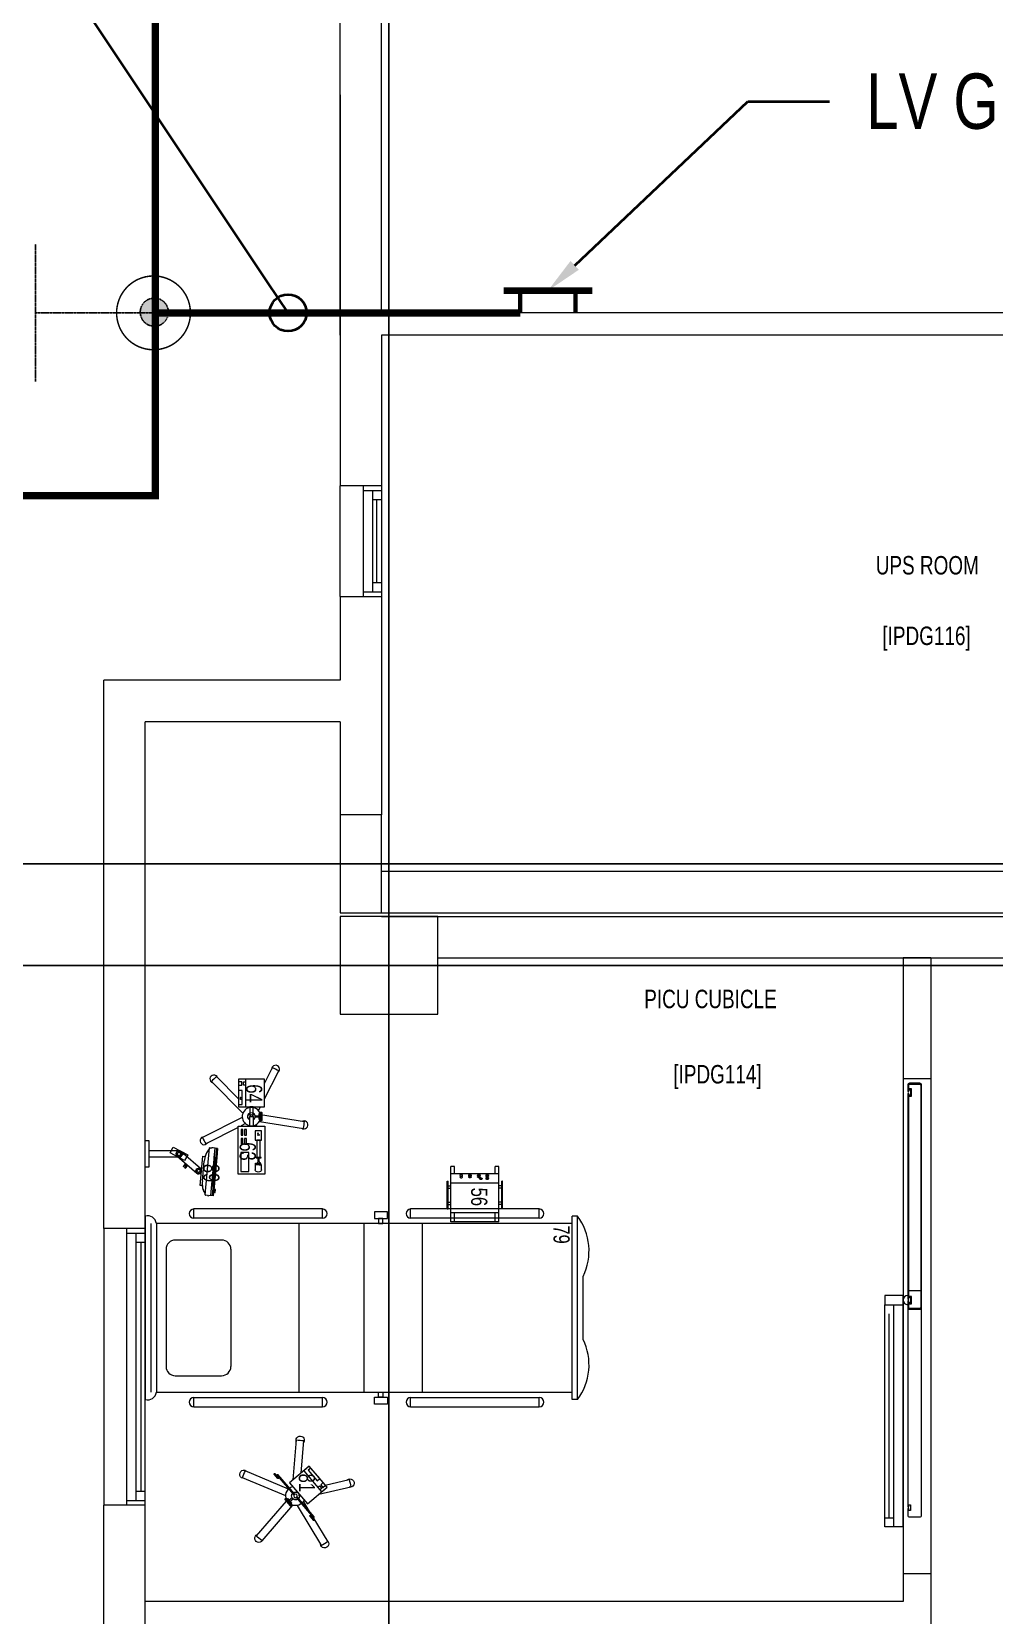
# Model space of a CAD drawing. Header units: metres. Extents: x -18745 to 220762, y -1579758 to -1356048.
# Drawn here: x 98680 to 103894, y -1400610 to -1392028 of the extents above; entities that cross this region are included whole.
import ezdxf
from ezdxf import colors
from ezdxf.entities.mleader import LeaderData, LeaderLine
from ezdxf.math import Vec2, Vec3

# ---------------------------------------------------------------- set-up
doc = ezdxf.new("R2010")
doc.units = ezdxf.units.M
for name, pattern in [('DASHDOTX2', [50.8, 25.4, -12.7, 0, -12.7]), ('DASHED2', [0.375, 0.25, -0.125]), ('PHANTOMX2', [5, 2.5, -0.5, 0.5, -0.5, 0.5, -0.5])]:
    doc.linetypes.add(name, pattern=pattern)
doc.layers.get('0').update_dxf_attribs({"lineweight": 0})
for name, color, linetype in [('0E-PW-GRD', 6, 'Continuous'), ('0E-PW-GRD2', 6, 'Continuous'), ('A-100 - Copy$0$axes', 8, 'Continuous')]:
    doc.layers.add(name, color=color, linetype=linetype)
for name, color, linetype, lineweight in [('A-100 - Copy$0$72_EGR_BASE_TEXT', 8, 'Continuous', 0), ('A-100 - Copy$0$Aluminum', 8, 'Continuous', 0), ('A-100 - Copy$0$Medical Equipment and Furniture', 8, 'Continuous', 0), ('A-100 - Copy$0$Medical Equipment and Furniture1', 8, 'Continuous', 5), ('A-100 - Copy$0$Medical Equipment and Furniture2', 8, 'Continuous', 13), ('A-100 - Copy$0$Proj', 8, 'Continuous', 0), ('A-100 - Copy$0$Structure', 8, 'Continuous', 9), ('A-100 - Copy$0$Walls', 8, 'Continuous', 0), ('A-100 - Copy$0$Wooden Joinery', 8, 'Continuous', 0), ('E-GRND', 94, 'DASHED2', 40)]:
    doc.layers.add(name, color=color, linetype=linetype, lineweight=lineweight)
doc.styles.add('A-100 - Copy$0$list_ghTextstyle', font='romans.shx', dxfattribs={"height": 0.25})
doc.styles.add('A-100 - Copy$0$X3G_ENTITY_257CFD', font='swisscl.ttf', dxfattribs={"height": 200})
doc.styles.add('A-100 - Copy$0$X3G_ENTITY_2587EA', font='swisscl.ttf', dxfattribs={"height": 200})
doc.styles.add('ROMANS', font='romans.shx', dxfattribs={"width": 0.85})

# ---------------------------------------------------------------- blocks, each defined once
blk = doc.blocks.new('*U9')
at = {"layer": '0E-PW-GRD', "ltscale": 0.25}
for points, const_width in [([(-200, 850), (-200, 50)], 60), ([(-200, 700), (0, 700)], 40), ([(-200, 200), (0, 200)], 40)]:
    blk.add_lwpolyline(points, dxfattribs=dict(at, const_width=const_width))
blk = doc.blocks.new('GROUND-ROD1')
at = {"layer": 'E-GRND', "linetype": 'ByBlock', "lineweight": -2}
h = blk.add_hatch(color=256, dxfattribs=at)
edge = h.paths.add_edge_path(flags=0)
edge.add_arc((-6.1, 3.8), 76.2, 0, 180)
edge.add_arc((-6.1, 3.8), 76.2, 180, 360)
for p, q in [((-650.4, -372.5), (-650.4, 372.6)), ((-875.7, -237.2), (-875.7, 237.2)), ((-1096.8, -92.5), (-1096.8, 95)), ((-2, 0), (-650.4, 0))]:
    blk.add_line(p, q, dxfattribs=at)
at = {"layer": 'E-GRND', "const_width": 8}
blk.add_lwpolyline([(111.2, -158.7, -2.025962), (111.2, 158.8, -0.493593), (111.2, -158.7, 0.493593)], format="xyb", dxfattribs=at)
at = {"layer": 'E-GRND', "linetype": 'ByBlock', "lineweight": -2}
for start, end in [(360, 180), (180, 360)]:
    blk.add_arc((-6.1, 3.8), 76.2, start, end, dxfattribs=at)
blk = doc.blocks.new('_Origin')
at = {"color": 0, "linetype": 'ByBlock', "lineweight": -2}
blk.add_line((0, 0), (-1, 0), dxfattribs=at)
blk.add_circle((0, 0), 0.5, dxfattribs=at)
blk = doc.blocks.new('A-100 - Copy$0$IC.1')
at = {"layer": 'A-100 - Copy$0$Medical Equipment and Furniture1'}
for p, q in [((42.4872, -10.88), (41.4928, -10.88)), ((42.4472, -10.91), (41.5328, -10.91)), ((42.4472, -10.91), (41.5328, -10.91)), ((42.4472, -10.91), (41.5328, -10.91)), ((41.5328, -10.94), (41.5328, -13.1914)), ((42.4472, -10.94), (41.5328, -10.94)), ((42.4472, -13.1914), (42.4472, -10.94)), ((41.6224, -11.0423), (41.6224, -11.2937)), ((42.3077, -10.9923), (41.6724, -10.9923)), ((42.3577, -11.2937), (42.3577, -11.0423)), ((41.4542, -11.1429), (41.4542, -11.8396)), ((41.4542, -11.1429), (41.5042, -11.1429)), ((41.5042, -11.1429), (41.5042, -11.8396)), ((42.4759, -11.1429), (42.5259, -11.1429)), ((42.4759, -11.8396), (42.4759, -11.1429)), ((42.5259, -11.8396), (42.5259, -11.1429)), ((42.3077, -11.3437), (41.6724, -11.3437)), ((41.5328, -11.7137), (42.4472, -11.7137)), ((41.4542, -11.8396), (41.5042, -11.8396)), ((42.4759, -11.8396), (42.5259, -11.8396)), ((41.5328, -12.0657), (42.4472, -12.0657)), ((41.4542, -12.3172), (41.4542, -13.0139)), ((41.4542, -12.3172), (41.5042, -12.3172)), ((41.5042, -12.3172), (41.5042, -13.0139)), ((42.4759, -12.3172), (42.5259, -12.3172)), ((42.4759, -13.0139), (42.4759, -12.3172)), ((42.5259, -13.0139), (42.5259, -12.3172)), ((41.5328, -12.3807), (42.4472, -12.3807)), ((41.4542, -13.0139), (41.5042, -13.0139)), ((42.4759, -13.0139), (42.5259, -13.0139)), ((41.4928, -13.1914), (42.4872, -13.1914)), ((41.4928, -13.2214), (41.4928, -13.1914)), ((42.4872, -13.2214), (42.4872, -13.1914)), ((41.4928, -13.2214), (42.4872, -13.2214)), ((41.8192, -13.2514), (42.1609, -13.2514))]:
    blk.add_line(p, q, dxfattribs=at)
for points in [[(41.4689, -12.1927), (41.4689, -12.1212), (41.5064, -12.1212), (41.5064, -12.1927)], [(41.5064, -12.1674), (41.5064, -12.1434), (41.5328, -12.1434), (41.5328, -12.1674)], [(42.4737, -12.1674), (42.4737, -12.1434), (42.4472, -12.1434), (42.4472, -12.1674)], [(42.5112, -12.1927), (42.5112, -12.1212), (42.4737, -12.1212), (42.4737, -12.1927)]]:
    blk.add_lwpolyline(points, close=True, dxfattribs=at)
for centre, radius, start, end in [((41.539, -10.8926), 0.0478, 164.74006, 262.64007), ((42.4411, -10.8926), 0.0478, 277.35993, 15.25994), ((41.6724, -11.0423), 0.05, 90, 180), ((42.3077, -11.0423), 0.05, 0, 90), ((41.4792, -11.1429), 0.025, 0, 180), ((42.5009, -11.1429), 0.025, 0, 180), ((41.6724, -11.2937), 0.05, 180, 270), ((42.3077, -11.2937), 0.05, 270, 0), ((41.4792, -11.8396), 0.025, 180, 0), ((42.5009, -11.8396), 0.025, 180, 0), ((41.4792, -12.3172), 0.025, 0, 180), ((42.5009, -12.3172), 0.025, 0, 180), ((41.4792, -13.0139), 0.025, 180, 0), ((42.5009, -13.0139), 0.025, 180, 0), ((41.6806, -12.9691), 0.3145, 233.34878, 296.14643), ((42.2995, -12.9691), 0.3145, 243.85357, 306.65122)]:
    blk.add_arc(centre, radius, start, end, dxfattribs=at)
blk = doc.blocks.new('A-100 - Copy$0$IC.4')
at = {"layer": 'A-100 - Copy$0$Medical Equipment and Furniture1'}
for p, q in [((31.2175, -28.0475), (31.214, -28.0706)), ((31.2152, -28.0625), (31.4716, -28.0865)), ((31.2152, -28.0625), (31.2652, -28.0672)), ((31.2167, -28.0528), (31.4722, -28.0766)), ((31.2175, -28.0475), (31.266, -28.052)), ((31.2653, -28.0595), (31.266, -28.0521)), ((31.2653, -28.0595), (31.266, -28.0521)), ((31.2653, -28.0595), (31.4231, -28.0741)), ((31.266, -28.0521), (31.4238, -28.0667)), ((31.2125, -28.0897), (31.2131, -28.0787)), ((31.2125, -28.0897), (31.2131, -28.0787)), ((31.4683, -28.1146), (31.2135, -28.0909)), ((31.2174, -28.0912), (31.2135, -28.0909)), ((31.3256, -28.1392), (31.2451, -28.2325)), ((31.2591, -28.1266), (31.2601, -28.1153)), ((31.2591, -28.1266), (31.2601, -28.1154)), ((31.4169, -28.1412), (31.2591, -28.1266)), ((31.4169, -28.1412), (31.2591, -28.1266)), ((31.3924, -28.1291), (31.2853, -28.1192)), ((31.4179, -28.13), (31.4169, -28.1412)), ((31.4179, -28.13), (31.4169, -28.1412)), ((31.4238, -28.0667), (31.4231, -28.0741)), ((31.4238, -28.0667), (31.4233, -28.0721)), ((31.4238, -28.0667), (31.4724, -28.0712)), ((31.4683, -28.1146), (31.4643, -28.1143)), ((31.4709, -28.1027), (31.4695, -28.1137)), ((31.4709, -28.1027), (31.4695, -28.1137)), ((31.4724, -28.0712), (31.4715, -28.0946)), ((31.2095, -28.2871), (31.2519, -28.209)), ((31.2451, -28.2325), (31.2297, -28.2503)), ((31.2826, -28.2257), (31.2401, -28.3037)), ((31.2451, -28.2325), (31.2698, -28.2538)), ((31.2519, -28.209), (31.2826, -28.2257)), ((31.2698, -28.2538), (31.3503, -28.1605)), ((31.2985, -28.2206), (31.3144, -28.2343)), ((31.3049, -28.2217), (31.3107, -28.2149)), ((31.3166, -28.2318), (31.3049, -28.2217)), ((31.3087, -28.2087), (31.3246, -28.2225)), ((31.3224, -28.225), (31.3107, -28.2149)), ((31.3144, -28.2343), (31.3166, -28.2318)), ((31.3246, -28.2225), (31.3224, -28.225)), ((31.2401, -28.3037), (31.2095, -28.2871)), ((31.2297, -28.2503), (31.2297, -28.4193)), ((31.2623, -28.2624), (31.2698, -28.2538)), ((31.2623, -28.4193), (31.2623, -28.2564)), ((31.2623, -28.3628), (31.2623, -28.3284)), ((31.2297, -28.4193), (31.2623, -28.4193))]:
    blk.add_line(p, q, dxfattribs=at)
for points in [[(31.4384, -28.0681), (31.4536, -28.0695), (31.4545, -28.0605), (31.4392, -28.0591)], [(31.3181, -28.4193), (31.3181, -28.4389), (31.174, -28.4389), (31.174, -28.4193)]]:
    blk.add_lwpolyline(points, close=True, dxfattribs=at)
for centre, radius in [((31.338, -28.1499), 0.0146), ((31.338, -28.1499), 0.00861), ((31.246, -28.2564), 0.0146), ((31.246, -28.2564), 0.00861)]:
    blk.add_circle(centre, radius, dxfattribs=at)
for centre, radius, start, end in [((31.2197, -28.0753), 0.00743, 140.48168, 206.73229), ((31.2197, -28.0753), 0.00743, 140.48168, 206.73229), ((31.2136, -28.0897), 0.00112, 176.66877, 264.66879), ((31.2136, -28.0897), 0.00112, 176.66877, 264.66879), ((31.2885, -28.0151), 0.1042, 226.96619, 268.29174), ((31.2885, -28.0151), 0.1042, 226.96612, 254.21293), ((31.338, -28.1499), 0.0163, 319.18704, 139.18704), ((31.4085, -28.0262), 0.1042, 261.09392, 302.33649), ((31.4085, -28.0262), 0.1042, 275.17127, 302.33649), ((31.4684, -28.1135), 0.00113, 264.64594, 352.35028), ((31.4684, -28.1135), 0.00113, 264.64594, 352.35028), ((31.4648, -28.0982), 0.00761, 323.47742, 27.98418), ((31.4648, -28.0982), 0.00761, 323.47742, 27.98418), ((31.246, -28.2564), 0.0163, 180, 0)]:
    blk.add_arc(centre, radius, start, end, dxfattribs=at)
blk = doc.blocks.new('A-100 - Copy$0$Syringe')
at = {"layer": 'A-100 - Copy$0$Medical Equipment and Furniture2'}
for points in [[(42.9739, -11.5277), (42.7139, -11.5277), (42.7139, -11.3827), (42.9739, -11.3827), (42.9739, -11.5277)], [(42.7384, -11.5086), (42.7658, -11.5086), (42.7658, -11.475), (42.7384, -11.475)], [(42.779, -11.4899), (42.779, -11.487), (42.7748, -11.487), (42.7748, -11.5), (42.779, -11.5), (42.779, -11.497)], [(42.8023, -11.4899), (42.779, -11.4899)], [(42.779, -11.497), (42.8023, -11.497)], [(42.8055, -11.4851), (42.8055, -11.48), (42.8023, -11.48), (42.8023, -11.5069), (42.8055, -11.5069), (42.8055, -11.5019)], [(42.8055, -11.5019), (42.8984, -11.5019), (42.8984, -11.4851), (42.8055, -11.4851)], [(42.8055, -11.4899), (42.8055, -11.497)], [(42.8055, -11.497), (42.8055, -11.4899)], [(42.8055, -11.497), (42.8055, -11.4899)]]:
    blk.add_lwpolyline(points, dxfattribs=at)
for points in [[(42.8312, -11.3974), (42.7289, -11.3974), (42.7289, -11.4415), (42.8312, -11.4415)], [(42.9073, -11.3985), (42.8765, -11.3985), (42.8765, -11.4091), (42.9073, -11.4091)], [(42.956, -11.3985), (42.9252, -11.3985), (42.9252, -11.4091), (42.956, -11.4091)], [(42.7748, -11.487), (42.7658, -11.487), (42.7658, -11.4777), (42.7748, -11.4777)], [(42.7748, -11.4967), (42.7658, -11.4967), (42.7658, -11.5059), (42.7748, -11.5059)], [(42.9073, -11.4175), (42.8765, -11.4175), (42.8765, -11.4281), (42.9073, -11.4281)], [(42.9498, -11.475), (42.8984, -11.475), (42.8984, -11.5086), (42.9498, -11.5086)], [(42.956, -11.4175), (42.9252, -11.4175), (42.9252, -11.4281), (42.956, -11.4281)]]:
    blk.add_lwpolyline(points, close=True, dxfattribs=at)
at = {"layer": 'A-100 - Copy$0$Medical Equipment and Furniture2', "extrusion": (0, 0, -1)}
blk.add_ellipse((42.7384, -11.4918), major_axis=(0, 0.0168), ratio=0.733735, start_param=3.141593, end_param=6.283185, dxfattribs=at)
blk = doc.blocks.new('A-100 - Copy$0$Infusion')
at = {"layer": 'A-100 - Copy$0$Medical Equipment and Furniture2'}
for points in [[(43.0793, -11.3852), (43.0793, -11.5252), (43.2293, -11.5252), (43.2293, -11.3852), (43.0793, -11.3852)], [(43.1962, -11.4242), (43.1962, -11.4114), (43.215, -11.4114), (43.215, -11.4242)]]:
    blk.add_lwpolyline(points, dxfattribs=at)
for points in [[(43.0793, -11.3852), (43.0793, -11.4242), (43.2293, -11.4242), (43.2293, -11.3852)], [(43.0927, -11.3852), (43.0927, -11.404), (43.1673, -11.404), (43.1673, -11.3852)], [(43.1962, -11.3852), (43.1962, -11.4027), (43.215, -11.4027), (43.215, -11.3852)]]:
    blk.add_lwpolyline(points, close=True, dxfattribs=at)
blk = doc.blocks.new('A-100 - Copy$0$Infusion Syringe')
at = {"layer": 'A-100 - Copy$0$Medical Equipment and Furniture1'}
for p, q in [((42.9683, -11.3827), (42.8788, -11.2071)), ((43.0225, -11.4053), (42.9127, -11.1899)), ((43.0459, -11.409), (43.2169, -11.238)), ((43.1234, -11.3852), (43.2437, -11.2649)), ((42.9886, -11.4225), (42.9765, -11.3988)), ((43.0006, -11.498), (42.9627, -11.7368)), ((42.9753, -11.4431), (42.9739, -11.4433)), ((42.9838, -11.4812), (42.9765, -11.4824)), ((43.0124, -11.4411), (43.017, -11.4365)), ((43.0234, -11.4354), (43.017, -11.4365)), ((43.0175, -11.473), (43.0233, -11.476)), ((43.0297, -11.4749), (43.0233, -11.476)), ((43.0357, -11.4374), (43.0414, -11.4403)), ((43.0407, -11.4693), (43.0453, -11.4647)), ((43.0444, -11.4461), (43.0414, -11.4403)), ((43.0463, -11.4583), (43.0453, -11.4647)), ((43.0592, -11.4932), (43.0766, -11.502)), ((43.0728, -11.4359), (43.0766, -11.432)), ((43.0791, -11.4595), (43.0793, -11.4596)), ((43.0381, -11.5039), (43.0003, -11.7427)), ((43.1221, -11.5252), (43.2746, -11.6029)), ((43.2058, -11.5252), (43.2919, -11.5691))]:
    blk.add_line(p, q, dxfattribs=at)
for points in [[(43.0266, -11.4455), (43.0266, -11.4649), (42.9739, -11.4649), (42.9739, -11.4455)], [(43.043, -11.4963), (43.043, -11.5009), (43.0102, -11.5009), (43.0102, -11.4963)], [(43.0266, -11.4455), (43.0266, -11.4649), (43.0793, -11.4649), (43.0793, -11.4455)]]:
    blk.add_lwpolyline(points, close=True, dxfattribs=at)
for points in [[(43.0302, -11.4759), (43.0302, -11.4963), (43.0229, -11.4963), (43.0229, -11.4759)], [(43.0046, -11.5009), (43.0485, -11.5009)], [(43.0485, -11.5116), (43.0046, -11.5116)]]:
    blk.add_lwpolyline(points, dxfattribs=at)
for centre, radius, start, end in [((42.8958, -11.1985), 0.0214, 359.73396, 234.26604), ((43.0266, -11.4552), 0.2881, 113.21872, 120.78128), ((43.2303, -11.2515), 0.0214, 287.73396, 162.26604), ((43.0266, -11.4552), 0.2881, 41.21872, 48.78128), ((43.0266, -11.4552), 0.0501, 296.81629, 169.37144), ((43.0266, -11.4552), 0.0501, 190.62856, 243.18371), ((43.0266, -11.4552), 0.021, 6.82759, 152.46157), ((43.0266, -11.4552), 0.021, 207.53843, 353.17241), ((43.0266, -11.4552), 0.00972, 270, 90), ((43.2833, -11.586), 0.0214, 215.73396, 90.26604), ((43.0266, -11.4552), 0.2881, 329.21872, 336.78128), ((42.9815, -11.7398), 0.0214, 143.73396, 18.26604), ((43.0266, -11.4552), 0.2881, 257.21872, 264.78128)]:
    blk.add_arc(centre, radius, start, end, dxfattribs=at)
for centre in [(43.0046, -11.5062), (43.0101, -11.5062), (43.0156, -11.5062), (43.0211, -11.5062), (43.0266, -11.5062), (43.0321, -11.5062), (43.0375, -11.5062), (43.043, -11.5062), (43.0485, -11.5062)]:
    blk.add_ellipse(centre, major_axis=(0, -0.00537), ratio=0.510594, start_param=3.141593, end_param=9.424778, dxfattribs=at)
for name in ['A-100 - Copy$0$Syringe', 'A-100 - Copy$0$Infusion']:
    blk.add_blockref(name, (0, 0), dxfattribs=at)
blk = doc.blocks.new('A-100 - Copy$0$IC.5')
at = {"layer": 'A-100 - Copy$0$Medical Equipment and Furniture2'}
for points in [[(31.601, -27.8325), (31.5106, -27.9394), (31.3961, -27.8425), (31.4865, -27.7356), (31.601, -27.8325)], [(31.4866, -27.7868), (31.4949, -27.777), (31.4805, -27.7649), (31.4723, -27.7746)]]:
    blk.add_lwpolyline(points, dxfattribs=at)
for points in [[(31.601, -27.8325), (31.5758, -27.8623), (31.4613, -27.7654), (31.4865, -27.7356)], [(31.5118, -27.757), (31.5005, -27.7703), (31.4862, -27.7582), (31.4974, -27.7449)], [(31.5908, -27.8238), (31.5786, -27.8382), (31.5217, -27.79), (31.5338, -27.7757)]]:
    blk.add_lwpolyline(points, close=True, dxfattribs=at)
blk = doc.blocks.new('A-100 - Copy$0$IC.5 on Trolley')
at = {"layer": 'A-100 - Copy$0$Medical Equipment and Furniture1'}
for p, q in [((31.4491, -27.7798), (31.4897, -27.6072)), ((31.4983, -27.7455), (31.5287, -27.6163)), ((31.3877, -27.8988), (31.1701, -27.7668)), ((31.3241, -27.8134), (31.1908, -27.7326)), ((31.3331, -27.8257), (31.3102, -27.8063)), ((31.3299, -27.8295), (31.307, -27.8101)), ((31.4309, -27.9028), (31.3236, -27.812)), ((31.4342, -27.899), (31.3268, -27.8081)), ((31.4084, -27.8646), (31.3558, -27.8327)), ((31.4267, -27.8918), (31.4262, -27.8922)), ((31.4381, -27.887), (31.4445, -27.8865)), ((31.4501, -27.8899), (31.4445, -27.8865)), ((31.5637, -27.8766), (31.7403, -27.8619)), ((31.3897, -27.9237), (31.1969, -28.0898)), ((31.4119, -27.9573), (31.223, -28.1201)), ((31.4203, -27.9024), (31.4217, -27.8961)), ((31.4213, -27.9147), (31.4238, -27.9207)), ((31.4224, -27.8955), (31.4217, -27.8961)), ((31.4293, -27.9241), (31.4238, -27.9207)), ((31.4401, -27.9597), (31.5386, -28.1944)), ((31.4414, -27.9269), (31.4479, -27.9264)), ((31.4453, -27.9149), (31.5526, -28.0058)), ((31.4528, -27.9221), (31.4479, -27.9264)), ((31.4485, -27.9111), (31.5558, -28.002)), ((31.4582, -27.8992), (31.4607, -27.9052)), ((31.4592, -27.9115), (31.4607, -27.9052)), ((31.477, -27.9442), (31.5755, -28.1789)), ((31.49, -27.9229), (31.491, -27.9228)), ((31.5272, -27.9198), (31.7436, -27.9018)), ((31.5343, -28.0025), (31.5572, -28.0219)), ((31.5375, -27.9987), (31.5604, -28.0181))]:
    blk.add_line(p, q, dxfattribs=at)
for points in [[(31.42, -27.9642), (31.3865, -27.9358)], [(31.3935, -27.9276), (31.427, -27.956)], [(31.4291, -27.9251), (31.416, -27.9407), (31.4104, -27.936), (31.4235, -27.9204)]]:
    blk.add_lwpolyline(points, dxfattribs=at)
blk.add_lwpolyline([(31.4257, -27.949), (31.4227, -27.9524), (31.3977, -27.9312), (31.4006, -27.9278)], close=True, dxfattribs=at)
blk.add_circle((31.4397, -27.907), 0.00972, dxfattribs=at)
for centre, radius, start, end in [((31.5092, -27.6118), 0.0225, 319.48845, 194.02054), ((31.4397, -27.907), 0.3033, 72.97321, 80.53577), ((31.1804, -27.7497), 0.0225, 31.48845, 266.02054), ((31.4397, -27.907), 0.3033, 144.97321, 152.53577), ((31.3086, -27.8082), 0.0025, 49.75449, 229.75449), ((31.3216, -27.8134), 0.0025, 269.57621, 49.75449), ((31.3252, -27.8101), 0.0025, 49.75449, 229.75449), ((31.3315, -27.8276), 0.0025, 229.75449, 49.75449), ((31.3343, -27.8243), 0.0025, 49.75449, 187.05013), ((31.4397, -27.907), 0.0527, 116.24338, 202.9382), ((31.4397, -27.907), 0.021, 326.58208, 132.9269), ((31.7419, -27.8818), 0.0225, 247.48845, 122.02054), ((31.4397, -27.907), 0.3033, 0.97321, 8.53577), ((31.4397, -27.907), 0.021, 146.58208, 312.9269), ((31.4397, -27.907), 0.0527, 256.57079, 343.2656), ((31.5359, -28.0006), 0.0025, 49.75449, 229.75449), ((31.5387, -27.9973), 0.0025, 272.45885, 49.75449), ((31.5515, -28.008), 0.0025, 49.75449, 189.93277), ((31.5542, -28.0039), 0.0025, 229.75449, 49.75449), ((31.5588, -28.02), 0.0025, 229.75449, 49.75449), ((31.21, -28.1049), 0.0225, 103.48845, 338.02054), ((31.4397, -27.907), 0.3033, 216.97321, 224.53577), ((31.557, -28.1866), 0.0225, 175.48845, 50.02054), ((31.4397, -27.907), 0.3033, 288.97321, 296.53577)]:
    blk.add_arc(centre, radius, start, end, dxfattribs=at)
for centre in [(31.39, -27.9317), (31.3942, -27.9353), (31.3984, -27.9388), (31.4026, -27.9424), (31.4067, -27.9459), (31.4109, -27.9495), (31.4151, -27.953), (31.4193, -27.9566), (31.4235, -27.9601)]:
    blk.add_ellipse(centre, major_axis=(0.00347, 0.0041), ratio=0.510594, dxfattribs=at)
blk.add_blockref('A-100 - Copy$0$IC.5', (0, 0), dxfattribs=at)
blk = doc.blocks.new('A-100 - Copy$0$ME17423-P')
at = {"layer": 'A-100 - Copy$0$Medical Equipment and Furniture1'}
for p, q in [((0.26, 0), (0, 0)), ((0, 0), (0, -0.3)), ((0.02, 0), (0.02, -0.05)), ((0.24, 0), (0.24, -0.05)), ((0.26, 0), (0.26, -0.3)), ((-0.02, -0.07), (-0.02, -0.22)), ((-0.02, -0.07), (-0.015, -0.07)), ((-0.015, -0.07), (-0.015, -0.22)), ((0.26, -0.05), (0, -0.05)), ((0.24, -0.02), (0.02, -0.02)), ((0.275, -0.07), (0.275, -0.22)), ((0.28, -0.07), (0.275, -0.07)), ((0.28, -0.07), (0.28, -0.22)), ((-0.015, -0.095), (0, -0.095)), ((-0.015, -0.1075), (0, -0.1075)), ((0.275, -0.095), (0.26, -0.095)), ((0.275, -0.1075), (0.26, -0.1075)), ((-0.02, -0.22), (-0.015, -0.22)), ((-0.015, -0.1825), (0, -0.1825)), ((-0.015, -0.195), (0, -0.195)), ((0.26, -0.21), (0, -0.21)), ((0.275, -0.1825), (0.26, -0.1825)), ((0.275, -0.195), (0.26, -0.195)), ((0.28, -0.22), (0.275, -0.22)), ((0.26, -0.26), (0, -0.26)), ((0.02, -0.3), (0, -0.3)), ((0.02, -0.26), (0.02, -0.3)), ((0.24, -0.26), (0.24, -0.3)), ((0.26, -0.3), (0.24, -0.3))]:
    blk.add_line(p, q, dxfattribs=at)
for points in [[(0.0623, -0.2435, -0.14448), (0.0618, -0.2451, -0.107176), (0.0603, -0.2466, -0.077753), (0.0582, -0.2475, -0.064938), (0.0555, -0.2479, -0.064938), (0.0528, -0.2475, -0.077753), (0.0508, -0.2466, -0.107176), (0.0492, -0.2451, -0.14448), (0.0488, -0.2435, -0.14448), (0.0492, -0.242, -0.107176), (0.0508, -0.2405, -0.077753), (0.0528, -0.2396, -0.064938), (0.0555, -0.2392, -0.064938), (0.0582, -0.2396, -0.077753), (0.0603, -0.2405, -0.107176), (0.0618, -0.242, -0.14448)], [(0.0623, -0.2529, -0.14448), (0.0618, -0.2544, -0.107176), (0.0603, -0.2559, -0.077753), (0.0582, -0.2568, -0.064938), (0.0555, -0.2572, -0.064938), (0.0528, -0.2568, -0.077753), (0.0508, -0.2559, -0.107176), (0.0492, -0.2544, -0.14448), (0.0488, -0.2529, -0.14448), (0.0492, -0.2513, -0.107176), (0.0508, -0.2498, -0.077753), (0.0528, -0.2489, -0.064938), (0.0555, -0.2485, -0.064938), (0.0582, -0.2489, -0.077753), (0.0603, -0.2498, -0.107176), (0.0618, -0.2513, -0.14448)]]:
    blk.add_lwpolyline(points, format="xyb", close=True, dxfattribs=at)
for centre, radius, start, end in [((0.0991, -0.2435), 0.00284, 147.11529, 180), ((0.0991, -0.2435), 0.00284, 180, 212.88471), ((0.0991, -0.2529), 0.00284, 147.11529, 180), ((0.0991, -0.2529), 0.00284, 180, 212.88471), ((0.101, -0.2447), 0.00507, 122.64571, 147.11529), ((0.101, -0.2423), 0.00507, 212.88471, 237.35429), ((0.101, -0.2541), 0.00507, 122.64571, 147.11529), ((0.101, -0.2517), 0.00507, 212.88471, 237.35429), ((0.1022, -0.2467), 0.00735, 104.86185, 122.64571), ((0.1022, -0.2404), 0.00735, 237.35429, 255.13815), ((0.1022, -0.256), 0.00735, 104.86185, 122.64571), ((0.1022, -0.2497), 0.00735, 237.35429, 255.13815), ((0.103, -0.2497), 0.0105, 90, 104.86185), ((0.103, -0.2374), 0.0105, 255.13815, 270), ((0.103, -0.259), 0.0105, 90, 104.86185), ((0.103, -0.2467), 0.0105, 255.13815, 270), ((0.103, -0.2497), 0.0105, 75.13815, 90), ((0.103, -0.2374), 0.0105, 270, 284.86185), ((0.103, -0.259), 0.0105, 75.13815, 90), ((0.103, -0.2467), 0.0105, 270, 284.86185), ((0.1039, -0.2467), 0.00735, 57.35429, 75.13815), ((0.1039, -0.2404), 0.00735, 284.86185, 302.64571), ((0.1039, -0.256), 0.00735, 57.35429, 75.13815), ((0.1039, -0.2497), 0.00735, 284.86185, 302.64571), ((0.1051, -0.2447), 0.00507, 32.88471, 57.35429), ((0.1051, -0.2423), 0.00507, 302.64571, 327.11529), ((0.1051, -0.2541), 0.00507, 32.88471, 57.35429), ((0.1051, -0.2517), 0.00507, 302.64571, 327.11529), ((0.107, -0.2435), 0.00284, 0, 32.88471), ((0.107, -0.2435), 0.00284, 327.11529, 360), ((0.107, -0.2529), 0.00284, 0, 32.88471), ((0.107, -0.2529), 0.00284, 327.11529, 360), ((0.1475, -0.2435), 0.00284, 147.11529, 180), ((0.1475, -0.2435), 0.00284, 180, 212.88471), ((0.1475, -0.2529), 0.00284, 147.11529, 180), ((0.1475, -0.2529), 0.00284, 180, 212.88471), ((0.1494, -0.2447), 0.00507, 122.64571, 147.11529), ((0.1494, -0.2423), 0.00507, 212.88471, 237.35429), ((0.1494, -0.2541), 0.00507, 122.64571, 147.11529), ((0.1494, -0.2517), 0.00507, 212.88471, 237.35429), ((0.1506, -0.2467), 0.00735, 104.86185, 122.64571), ((0.1506, -0.2404), 0.00735, 237.35429, 255.13815), ((0.1506, -0.256), 0.00735, 104.86185, 122.64571), ((0.1506, -0.2497), 0.00735, 237.35429, 255.13815), ((0.1514, -0.2497), 0.0105, 90, 104.86185), ((0.1514, -0.2374), 0.0105, 255.13815, 270), ((0.1514, -0.259), 0.0105, 90, 104.86185), ((0.1514, -0.2467), 0.0105, 255.13815, 270), ((0.1514, -0.2497), 0.0105, 75.13815, 90), ((0.1514, -0.2374), 0.0105, 270, 284.86185), ((0.1514, -0.259), 0.0105, 75.13815, 90), ((0.1514, -0.2467), 0.0105, 270, 284.86185), ((0.1522, -0.2467), 0.00735, 57.35429, 75.13815), ((0.1522, -0.2404), 0.00735, 284.86185, 302.64571), ((0.1522, -0.256), 0.00735, 57.35429, 75.13815), ((0.1522, -0.2497), 0.00735, 284.86185, 302.64571), ((0.1585, -0.2342), 0.00284, 147.11529, 180), ((0.1585, -0.2342), 0.00284, 180, 212.88471), ((0.1604, -0.2354), 0.00507, 122.64571, 147.11529), ((0.1604, -0.233), 0.00507, 212.88471, 237.35429), ((0.1534, -0.2447), 0.00507, 32.88471, 57.35429), ((0.1534, -0.2423), 0.00507, 302.64571, 327.11529), ((0.1534, -0.2541), 0.00507, 32.88471, 57.35429), ((0.1534, -0.2517), 0.00507, 302.64571, 327.11529), ((0.1616, -0.2373), 0.00735, 104.86185, 122.64571), ((0.1616, -0.2311), 0.00735, 237.35429, 255.13815), ((0.1553, -0.2435), 0.00284, 0, 32.88471), ((0.1553, -0.2435), 0.00284, 327.11529, 360), ((0.1553, -0.2529), 0.00284, 0, 32.88471), ((0.1553, -0.2529), 0.00284, 327.11529, 360), ((0.1624, -0.2404), 0.0105, 90, 104.86185), ((0.1624, -0.228), 0.0105, 255.13815, 270), ((0.1624, -0.2404), 0.0105, 75.13815, 90), ((0.1624, -0.228), 0.0105, 270, 284.86185), ((0.1632, -0.2373), 0.00735, 57.35429, 75.13815), ((0.1632, -0.2311), 0.00735, 284.86185, 302.64571), ((0.1645, -0.2354), 0.00507, 32.88471, 57.35429), ((0.1645, -0.233), 0.00507, 302.64571, 327.11529), ((0.1663, -0.2342), 0.00284, 0, 32.88471), ((0.1663, -0.2342), 0.00284, 327.11529, 0), ((0.1927, -0.2342), 0.00284, 147.11529, 180), ((0.1927, -0.2342), 0.00284, 180, 212.88471), ((0.1927, -0.2435), 0.00284, 147.11529, 180), ((0.1927, -0.2435), 0.00284, 180, 212.88471), ((0.1927, -0.2529), 0.00284, 147.11529, 180), ((0.1927, -0.2529), 0.00284, 180, 212.88471), ((0.1945, -0.2354), 0.00507, 122.64571, 147.11529), ((0.1945, -0.233), 0.00507, 212.88471, 237.35429), ((0.1945, -0.2447), 0.00507, 122.64571, 147.11529), ((0.1945, -0.2423), 0.00507, 212.88471, 237.35429), ((0.1945, -0.2541), 0.00507, 122.64571, 147.11529), ((0.1945, -0.2517), 0.00507, 212.88471, 237.35429), ((0.1958, -0.2373), 0.00735, 104.86185, 122.64571), ((0.1958, -0.2311), 0.00735, 237.35429, 255.13815), ((0.1958, -0.2467), 0.00735, 104.86185, 122.64571), ((0.1958, -0.2404), 0.00735, 237.35429, 255.13815), ((0.1958, -0.256), 0.00735, 104.86185, 122.64571), ((0.1958, -0.2497), 0.00735, 237.35429, 255.13815), ((0.1966, -0.2404), 0.0105, 90, 104.86185), ((0.1966, -0.228), 0.0105, 255.13815, 270), ((0.1966, -0.2497), 0.0105, 90, 104.86185), ((0.1966, -0.2374), 0.0105, 255.13815, 270), ((0.1966, -0.259), 0.0105, 90, 104.86185), ((0.1966, -0.2467), 0.0105, 255.13815, 270), ((0.1966, -0.2404), 0.0105, 75.13815, 90), ((0.1966, -0.228), 0.0105, 270, 284.86185), ((0.1966, -0.2497), 0.0105, 75.13815, 90), ((0.1966, -0.2374), 0.0105, 270, 284.86185), ((0.1966, -0.259), 0.0105, 75.13815, 90), ((0.1966, -0.2467), 0.0105, 270, 284.86185), ((0.1974, -0.2373), 0.00735, 57.35429, 75.13815), ((0.1974, -0.2311), 0.00735, 284.86185, 302.64571), ((0.1974, -0.2467), 0.00735, 57.35429, 75.13815), ((0.1974, -0.2404), 0.00735, 284.86185, 302.64571), ((0.1974, -0.256), 0.00735, 57.35429, 75.13815), ((0.1974, -0.2497), 0.00735, 284.86185, 302.64571), ((0.1986, -0.2354), 0.00507, 32.88471, 57.35429), ((0.1986, -0.233), 0.00507, 302.64571, 327.11529), ((0.1986, -0.2447), 0.00507, 32.88471, 57.35429), ((0.1986, -0.2423), 0.00507, 302.64571, 327.11529), ((0.1986, -0.2541), 0.00507, 32.88471, 57.35429), ((0.1986, -0.2517), 0.00507, 302.64571, 327.11529), ((0.2005, -0.2342), 0.00284, 0, 32.88471), ((0.2005, -0.2342), 0.00284, 327.11529, 360), ((0.2005, -0.2435), 0.00284, 0, 32.88471), ((0.2005, -0.2435), 0.00284, 327.11529, 360), ((0.2005, -0.2529), 0.00284, 0, 32.88471), ((0.2005, -0.2529), 0.00284, 327.11529, 360)]:
    blk.add_arc(centre, radius, start, end, dxfattribs=at)
blk = doc.blocks.new('A-100 - Copy')
at = {"layer": 'A-100 - Copy$0$Aluminum'}
for p, q in [((100475.3, -1394488.7, 1.6), (100475.3, -1395088.7, 1.6)), ((100475.3, -1394513.7, 1.6), (100575.3, -1394513.7, 1.6)), ((100525.3, -1394513.7, 1.6), (100525.3, -1395063.7, 1.6)), ((100525.3, -1394563.7, 1.6), (100575.3, -1394563.7, 1.6)), ((100550.3, -1395013.7, 1.6), (100550.3, -1394563.7, 1.6)), ((100575.3, -1394488.7, 1.6), (100575.3, -1395088.7, 1.6)), ((100475.3, -1395063.7, 1.6), (100575.3, -1395063.7, 1.6)), ((100525.3, -1395013.7, 1.6), (100575.3, -1395013.7, 1.6)), ((99195.3, -1400013.2, 2.4), (99195.3, -1398513.2, 2.4)), ((99295.3, -1400013.2, 2.4), (99295.3, -1398513.2, 2.4)), ((99195.3, -1398538.2, 2.4), (99295.3, -1398538.2, 2.4)), ((99245.3, -1399988.2, 2.4), (99245.3, -1398538.2, 2.4)), ((99245.3, -1398588.2, 2.4), (99295.3, -1398588.2, 2.4)), ((99270.3, -1398588.2, 2.4), (99270.3, -1399938.2, 2.4)), ((103300.3, -1400131.4, -0.9), (103300.3, -1398926.7, -0.9)), ((103350.3, -1400131.4, -0.9), (103350.3, -1398926.7, -0.9)), ((103400.3, -1400131.4, -0.9), (103400.3, -1398926.7, -0.9)), ((103325.3, -1400081.4, -0.9), (103325.3, -1398976.7, -0.9)), ((99245.3, -1399938.2, 2.4), (99295.3, -1399938.2, 2.4)), ((99195.3, -1399988.2, 2.4), (99295.3, -1399988.2, 2.4)), ((103300.3, -1400081.4, -0.9), (103350.3, -1400081.4, -0.9)), ((103400.3, -1400131.4, -0.9), (103300.3, -1400131.4, -0.9))]:
    blk.add_line(p, q, dxfattribs=at)
at = {"layer": 'A-100 - Copy$0$Aluminum', "elevation": -0.9}
for points in [[(103400.3, -1397047.7), (103550.3, -1397047.7), (103550.3, -1400385.2)], [(103550.3, -1397047.7), (103400.3, -1397047.7), (103400.3, -1400385.2)]]:
    blk.add_lwpolyline(points, dxfattribs=at)
blk.add_lwpolyline([(103400.3, -1398926.7), (103400.3, -1398876.7), (103300.3, -1398876.7), (103300.3, -1398926.7)], close=True, dxfattribs=at)
at = {"layer": 'A-100 - Copy$0$axes'}
for p, q in [((100615.3, -1477297.4, 2.4), (100615.3, -1366691.8, 2.4)), ((178940.3, -1396537.7, 0), (95643.4, -1396537.7, 0)), ((178940.3, -1397087.7, 0), (95650.8, -1397087.7, 0))]:
    blk.add_line(p, q, dxfattribs=at)
at = {"layer": 'A-100 - Copy$0$Proj'}
for p, q in [((100350.3, -1392370.7, 1.2), (100350.3, -1393570.7, 1.2)), ((100350.3, -1395088.7, 1.6), (100350.3, -1394488.7, 1.6)), ((99070.3, -1398513.2, 2.4), (99070.3, -1400013.2, 2.4))]:
    blk.add_line(p, q, dxfattribs=at)
at = {"layer": 'A-100 - Copy$0$Structure', "elevation": 0}
for points in [[(100350.3, -1396802.7), (100575.3, -1396802.7), (100575.3, -1396272.7), (100350.3, -1396272.7)], [(100350.3, -1397352.7), (100880.3, -1397352.7), (100880.3, -1396822.7), (100350.3, -1396822.7)]]:
    blk.add_lwpolyline(points, close=True, dxfattribs=at)
at = {"layer": 'A-100 - Copy$0$Walls'}
for p, q in [((100350.3, -1393570.7, 0), (100350.3, -1394488.7, 1.6)), ((100575.3, -1393672.7, 0.2), (100575.3, -1394488.7, 1.6)), ((100575.3, -1394488.7, 1.6), (100350.3, -1394488.7, 1.6)), ((100350.3, -1395088.7, 1.6), (100575.3, -1395088.7, 1.6)), ((100350.3, -1395088.7, 0), (100350.3, -1395542.7, 0)), ((100575.3, -1395088.7, 0), (100575.3, -1396272.7, 0)), ((99070.3, -1398513.2, 2.4), (99070.3, -1395542.7, 2.4)), ((100350.3, -1395542.7, 2.4), (99070.3, -1395542.7, 2.4)), ((99295.3, -1398513.2, 2.4), (99295.3, -1395767.7, 2.4)), ((100350.3, -1395767.7, 2.4), (99295.3, -1395767.7, 2.4)), ((100350.3, -1395767.7, 0), (100350.3, -1396272.7, 0)), ((100575.3, -1396577.7, 0), (107548.3, -1396577.7, -2.4)), ((100575.3, -1396802.7, 0), (107548.3, -1396802.7, -2.4)), ((100575.3, -1396822.7, 0), (107548.3, -1396822.7, -2.4)), ((100880.3, -1397047.7, 0), (107548.3, -1397047.7, -2.4)), ((99295.3, -1398513.2, 2.4), (99070.3, -1398513.2, 2.4)), ((99070.3, -1401603.2, 2.4), (99070.3, -1400013.2, 2.4)), ((99295.3, -1400013.2, 2.4), (99070.3, -1400013.2, 2.4)), ((99295.3, -1401603.2, 2.4), (99295.3, -1400013.2, 2.4)), ((103550.3, -1400385.2, -0.9), (103400.3, -1400385.2, -0.9)), ((103400.3, -1400385.2, -0.9), (103400.3, -1400535.2, -0.8)), ((103550.3, -1400385.2, -0.9), (103550.3, -1400835.2, -0.6)), ((103400.3, -1400535.2, -0.8), (99295.3, -1400535.2, 2.4))]:
    blk.add_line(p, q, dxfattribs=at)
at = {"layer": 'A-100 - Copy$0$Walls', "elevation": 0}
for points in [[(100350.3, -1393672.7), (100350.3, -1393672.7), (100350.3, -1389377.7)], [(107523.3, -1391346.5), (107523.3, -1393551.7), (100575.3, -1393551.7), (100575.3, -1389602.7)], [(107548.3, -1393672.7), (100575.3, -1393672.7)]]:
    blk.add_lwpolyline(points, dxfattribs=at)
at = {"layer": 'A-100 - Copy$0$Wooden Joinery', "elevation": -0.9}
blk.add_lwpolyline([(103400.3, -1397701.7), (103550.3, -1397701.7), (103550.3, -1400131.4)], dxfattribs=at)
for points in [[(103430.3, -1398916.7), (103430.3, -1398906.7), (103425.3, -1398906.7), (103425.3, -1398941.7, 0.414214), (103435.3, -1398951.7), (103490.3, -1398951.7, 0.414214), (103500.3, -1398941.7), (103500.3, -1397736.7, 0.414214), (103490.3, -1397726.7), (103435.3, -1397726.7, 0.414214), (103425.3, -1397736.7), (103425.3, -1397771.7), (103430.3, -1397771.7), (103430.3, -1397761.7), (103440.3, -1397761.7), (103440.3, -1397791.7), (103430.3, -1397791.7), (103430.3, -1397781.7), (103425.3, -1397781.7), (103425.3, -1398896.7), (103430.3, -1398896.7), (103430.3, -1398886.7), (103440.3, -1398886.7), (103440.3, -1398916.7)], [(103430.3, -1398881.7), (103430.3, -1397796.7), (103445.3, -1397796.7), (103445.3, -1397756.7), (103430.3, -1397756.7), (103430.3, -1397736.7, -0.414214), (103435.3, -1397731.7), (103490.3, -1397731.7, -0.414214), (103495.3, -1397736.7), (103495.3, -1398941.7, -0.414214), (103490.3, -1398946.7), (103435.3, -1398946.7, -0.414214), (103430.3, -1398941.7), (103430.3, -1398921.7), (103445.3, -1398921.7), (103445.3, -1398881.7)], [(103430.3, -1400041.7), (103430.3, -1400031.7), (103425.3, -1400031.7), (103425.3, -1400066.7, 0.414214), (103435.3, -1400076.7), (103490.3, -1400076.7, 0.414214), (103500.3, -1400066.7), (103500.3, -1398861.7, 0.414214), (103490.3, -1398851.7), (103435.3, -1398851.7, 0.414214), (103425.3, -1398861.7), (103425.3, -1398896.7), (103430.3, -1398896.7), (103430.3, -1398886.7), (103440.3, -1398886.7), (103440.3, -1398916.7), (103430.3, -1398916.7), (103430.3, -1398906.7), (103425.3, -1398906.7), (103425.3, -1400021.7), (103430.3, -1400021.7), (103430.3, -1400011.7), (103440.3, -1400011.7), (103440.3, -1400041.7)]]:
    blk.add_lwpolyline(points, format="xyb", close=True, dxfattribs=at)
at = {"layer": 'A-100 - Copy$0$Wooden Joinery'}
blk.add_arc((103425.3, -1398901.7, -0.9), 25, 90, 270, dxfattribs=at)
at = {"layer": 'A-100 - Copy$0$Medical Equipment and Furniture'}
for name, p, xscale, yscale, zscale, rotation in [('A-100 - Copy$0$Infusion Syringe', (88415.3, -1440934, 0), 1000.000000000003, 1000.000000000003, 1000.000000000003, 90), ('A-100 - Copy$0$IC.4', (127734.2, -1366863.5, 0), 1000, 1000, 1000, 270), ('A-100 - Copy$0$ME17423-P', (100950.9, -1398478.1, 0), -1000.000000000002, 1000.000000000002, 1000, 180.0002291391862), ('A-100 - Copy$0$IC.1', (88415.3, -1440934, 0), 1000.000000000003, 1000.000000000003, 1000.000000000003, 90), ('A-100 - Copy$0$IC.5 on Trolley', (128016, -1431402.8, 0), -1000, 1000, 1000, 270)]:
    blk.add_blockref(name, p, dxfattribs=dict(at, xscale=xscale, yscale=yscale, zscale=zscale, rotation=rotation))
at = {"layer": 'A-100 - Copy$0$72_EGR_BASE_TEXT', "char_height": 100, "attachment_point": 2, "style": 'A-100 - Copy$0$X3G_ENTITY_2587EA'}
for s, insert in [('UPS ROOM', (103531.2, -1394869.4, 2.4)), ('[IPDG116]', (103527.2, -1395251.8, 2.4)), ('PICU CUBICLE', (102356.8, -1397219.8, 2.4)), ('[IPDG114]', (102394.9, -1397627.8, 2.4))]:
    blk.add_mtext(s, dxfattribs=dict(at, insert=insert))
at = {"layer": 'A-100 - Copy$0$Medical Equipment and Furniture', "style": 'A-100 - Copy$0$list_ghTextstyle'}
for p in [(99809.2, -1397802.4, -2.4), (99903.1, -1397996.2, 0)]:
    blk.add_text('x2', height=9, rotation=270, dxfattribs=at).set_placement(p)
at = {"layer": 'A-100 - Copy$0$Medical Equipment and Furniture', "char_height": 87.47, "attachment_point": 2, "rotation": 270, "style": 'A-100 - Copy$0$X3G_ENTITY_257CFD'}
for s, insert in [('64', (99928.7, -1397782.2, 0)), ('63', (99893.9, -1398096.3, 2.4)), ('89', (99696.8, -1398213.4, 2.4)), ('56', (101147.9, -1398342.4, 0)), ('79', (101593.8, -1398546.6, 0)), ('81', (100214.5, -1399892.1, 2.4))]:
    blk.add_mtext(s, dxfattribs=dict(at, insert=insert))

msp = doc.modelspace()

# ---------------------------------------------------------------- linework, layer by layer
at = {"layer": '0E-PW-GRD', "linetype": 'DASHDOTX2', "ltscale": 10, "const_width": 40, "elevation": 0}
for points in [[(98070.3, -1427702.7), (98070.3, -1394542.7), (99350.3, -1394542.7), (99350.3, -1369472.7), (116278.3, -1369472.7), (116278.3, -1390327.7), (145612.7, -1390327.7), (145625.6, -1394572.7), (167779.4, -1394572.7)], [(101326, -1393551.6), (99350.3, -1393551.6)]]:
    msp.add_lwpolyline(points, dxfattribs=at)

# ---------------------------------------------------------------- block references
at = {"layer": '0E-PW-GRD', "color": 141, "linetype": 'PHANTOMX2'}
msp.add_blockref('GROUND-ROD1', (99350.3, -1393551.6, 0), dxfattribs=at)
at = {"layer": '0E-PW-GRD2', "xscale": 0.6, "yscale": 0.6, "zscale": 0.6, "rotation": 270}
msp.add_blockref('*U9', (101206, -1393551.6, 0), dxfattribs=at)

# ---------------------------------------------------------------- leaders
at = {"layer": 'E-GRND', "linetype": 'ByBlock', "ltscale": 400}
ml = msp.add_multileader_mtext('Standard', dxfattribs=at)
ml.set_content('{\\fArial|b0|i0|c0|p34;\\W0.75;\\C256;95MM² BARE COPPER CONDUCTOR BURIED 500MM UNDER GROUND, LIGHTNING LOOP TO BE USED FOR LV GROUNDING (TYPICAL)}', color=140, style='ROMANS')
ml.set_leader_properties(color=181, lineweight=-1)
ml.set_arrow_properties(name='ORIGIN')
ml.build(insert=Vec2(0, 0))
ml.multileader.update_dxf_attribs({"dogleg_length": 319.7, "arrow_head_size": 200})
ctx = ml.context
ctx.base_point, ctx.char_height, ctx.arrow_head_size, ctx.landing_gap_size, ctx.plane_origin, ctx.plane_x_axis, ctx.plane_y_axis = Vec3(91608.5, -1390291.1, 0), 300, 200, 200, Vec3(90513.7, -1391165.9, 0), Vec3(1, 0.000063), Vec3(-0.000063, 1)
notes = []
notes.append((ctx, [(0, (1, 1, 0), (97899.8, -1390290.8, 0), (-1, -0.000063), 442, [(0, [(100068.6, -1393551.6, 0)], 0, [])])]))
ctx.mtext.insert, ctx.mtext.text_direction, ctx.mtext.rotation, ctx.mtext.width, ctx.mtext.defined_height, ctx.mtext.flow_direction = Vec3(91808.5, -1390097, 0), Vec3(1, 0.000063), 0.000063, 5749.077, 1062.8, 5
ml = msp.add_multileader_mtext('Standard', dxfattribs=at)
ml.set_content('{\\fArial|b0|i0|c0|p34;\\W0.75;\\C256;LV GROUND BUSBAR}', color=140, style='ROMANS')
ml.set_leader_properties(color=181, lineweight=-1)
ml.build(insert=Vec2(0, 0))
ml.multileader.update_dxf_attribs({"dogleg_length": 319.7, "arrow_head_size": 200})
ctx = ml.context
ctx.base_point, ctx.char_height, ctx.arrow_head_size, ctx.landing_gap_size, ctx.plane_origin, ctx.plane_x_axis, ctx.plane_y_axis = Vec3(103001, -1392406.8, -4.7), 300, 200, 200, Vec3(98641.1, -1386091.5, -4.7), Vec3(1, 0.000063), Vec3(-0.000063, 1)
notes.append((ctx, [(1, (1, 1, 0), (102559, -1392406.9, -4.7), (1, 0.000063), 442, [(0, [(101476, -1393431.6, -4.7)], 0, [])])]))
ctx.mtext.insert, ctx.mtext.text_direction, ctx.mtext.rotation, ctx.mtext.width, ctx.mtext.defined_height, ctx.mtext.flow_direction = Vec3(103201, -1392254.3, -4.7), Vec3(1, 0.000063), 0.000063, 5749.077, 1062.8, 5
for ctx, leaders in notes:
    for number, flags, end, landing, length, lines in leaders:
        leader = LeaderData()
        leader.index, (leader.has_last_leader_line, leader.has_dogleg_vector, leader.attachment_direction) = number, flags
        leader.last_leader_point, leader.dogleg_vector, leader.dogleg_length = Vec3(end), Vec3(landing), length
        for number, points, colour, breaks in lines:
            line = LeaderLine()
            line.index, line.vertices, line.color, line.breaks = number, Vec3.list(points), colors.encode_raw_color(colour), breaks
            leader.lines.append(line)
        ctx.leaders.append(leader)

# ---------------------------------------------------------------- next in the draw order: block references
msp.add_blockref('A-100 - Copy', (0, 0))

doc.saveas('drawing.dxf')
